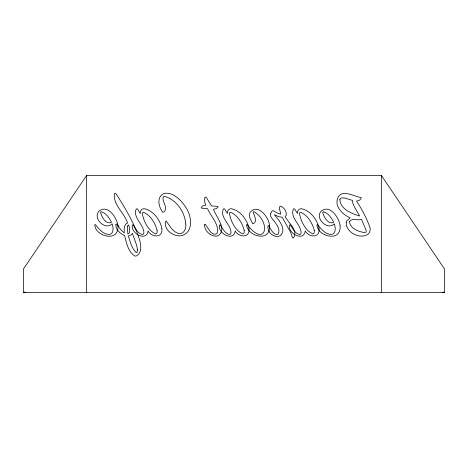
<?xml version="1.0" encoding="UTF-8"?>
<svg xmlns="http://www.w3.org/2000/svg" width="468" height="468" viewBox="0 0 468 468"><rect width="100%" height="100%" fill="white"/><g stroke="black" fill="none" stroke-linecap="round" stroke-linejoin="round"><path stroke-width="0.7" d="M86.58 175.5L23.4 269.1L23.4 292.5L444.6 292.5L444.6 269.1L381.42 175.5L86.58 175.5L86.58 292.5M25.57 292.243L23.4 292.5A710.945 710.945 0 0 1 24.786 292.073M442.43 292.243L444.6 292.5A710.945 710.945 0 0 0 443.214 292.073M381.42 175.5L381.42 292.5M269.603 225.763L269.603 228.618L268.977 231.157A7.757 7.757 0 0 1 263.572 235.93C256.482 237.305 247.455 232.491 246.548 224.962L247.122 224.476C265.625 248.771 271.68 222.364 254.03 211.676L253.434 211.793L253.217 212.706C254.569 215.918 257.903 222.394 252.708 223.833C251.205 220.522 248.52 216.941 249.619 213.127C256.914 202.018 269.223 217.304 269.603 225.763M117.959 225.769L117.948 228.636L117.31 231.192A7.839 7.839 0 0 1 111.875 236.001C104.797 237.375 95.355 232.619 94.717 224.962L95.256 224.505C98.894 228.706 102.89 234.468 109.155 234.392A3.762 3.762 0 0 0 112.232 232.584L112.794 231.338L113.098 228.045L112.162 223.827C104.978 231.052 91.944 217.509 99.339 210.881C108.09 204.253 117.029 218.012 117.959 225.769M340.131 225.769L340.113 228.636L339.475 231.192A7.839 7.839 0 0 1 334.041 236.001C326.962 237.375 317.52 232.619 316.883 224.962L317.421 224.505C321.06 228.706 325.055 234.468 331.321 234.392A3.762 3.762 0 0 0 334.398 232.584L334.959 231.338L335.263 228.045L334.327 223.827C327.144 231.052 314.11 217.509 321.504 210.881C330.256 204.253 339.195 218.012 340.131 225.769M115.906 224.564C115.479 229.776 120.305 233.608 124.599 235.527C126.389 242.763 128.121 251.878 134.895 256.084L136.317 255.967C142.418 252.849 141.026 244.676 139.417 239.312C134.24 222.938 125.184 208.155 116.041 193.74L115.105 193.173L114.373 193.81C113.069 204.879 124.365 213.028 127.606 222.955L125.986 223.885C123.827 226.377 124.09 229.911 124.266 232.988L120.487 229.419L117.31 224.494L116.585 223.879L115.906 224.564M161.829 228.413C163.344 238.189 151.72 237.732 148.069 230.981C146.595 241.979 130.537 233.573 132.356 225.166L132.865 224.745C135.603 228.185 137.463 233.275 142.184 234.526L143.46 234.094L143.928 232.736C143.77 224.236 132.485 217.684 136.235 209.05L136.984 208.699L137.838 209.453L140.242 213.531L140.423 211.676A3.802 3.802 0 0 1 144.325 208.716C153.299 210.682 160.12 219.615 161.829 228.413M248.941 228.413C250.456 238.189 238.838 237.732 235.182 230.981C233.713 241.979 217.649 233.573 219.469 225.166L219.978 224.745C222.715 228.185 224.576 233.275 229.297 234.526L230.578 234.094L231.046 232.736C230.882 224.236 219.603 217.684 223.347 209.05L224.102 208.699L224.95 209.453L227.36 213.531L227.536 211.676A3.802 3.802 0 0 1 231.438 208.716C240.417 210.682 247.239 219.615 248.941 228.413M319.006 228.413C320.521 238.189 308.903 237.732 305.247 230.981C303.779 241.979 287.715 233.573 289.534 225.166L290.043 224.745C292.781 228.185 294.641 233.275 299.362 234.526L300.643 234.094L301.111 232.736C300.953 224.236 289.669 217.684 293.413 209.05L294.167 208.699L295.015 209.453L297.426 213.531L297.601 211.676A3.802 3.802 0 0 1 301.503 208.716C310.483 210.682 317.304 219.615 319.006 228.413M204.493 224.827C204.446 230.976 211.162 237.258 217.398 235.989C228.431 230.256 215.461 215.906 213.455 209.254L216.28 208.658L217.801 207.511L218.059 206.47L211.513 205.908L206.435 197.619L205.528 196.993L204.826 197.619L204.387 200.795L205.698 205.171L202.849 205.826L201.55 207.178L201.404 208.114L207.57 208.716C210.67 216.602 219.983 224.64 216.895 233.655C211.261 236.632 208.09 227.325 205.148 224.178L204.493 224.827M185.767 223.944C186.603 228.735 183.286 235.585 177.553 233.134C172.078 230.964 169.434 225.295 166.152 220.954L165.45 221.621C163.753 230.151 173.909 237.27 181.8 235.603C193.436 232.467 191.675 216.713 186.627 208.599C181.888 201.035 174.125 192.026 164.245 193.325C156.207 196.776 158.553 206.704 162.683 212.326L163.642 212.127C169.042 207.915 161.349 201.644 163.309 196.747L164.379 196.338C176.313 199.462 184.79 211.934 185.767 223.944M157.09 230.268L157.002 232.941L155.686 233.988C148.069 230.508 143.495 221.042 142.225 213.075L143.185 212.191C150.509 215.023 155.089 222.979 157.09 230.268M244.208 230.268L244.12 232.941L242.804 233.988C235.188 230.508 230.613 221.042 229.338 213.075L230.303 212.191C237.621 215.023 242.202 222.979 244.208 230.268M314.274 230.268L314.186 232.941L312.87 233.988C305.253 230.508 300.678 221.042 299.403 213.075L300.368 212.191C307.687 215.023 312.267 222.979 314.274 230.268M346.209 222.546C345.595 232.222 359.95 239.557 367.702 234.415C370.422 232.35 370.837 228.782 369.363 225.833C366.081 217.123 361.665 208.886 356.593 201.094L359.693 200.111L361.138 198.42L361.232 197.601C353.79 196.595 341.318 188.095 337.405 198.754C334.994 207.523 342.95 214.66 350.175 217.877L346.964 220.685L346.209 222.546M137.487 249.889L137.036 252.439L136.328 252.667C131.695 248.449 130.256 241.757 128.343 235.995L130.812 235.182L132.421 233.321L136.709 245.489L137.487 249.889M270.481 213.899L270.369 215.719C273.049 221.358 281.531 227.167 278.132 234.222L276.898 234.725C272.341 233.854 270.849 228.741 268.474 225.465L268.006 225.833C266.772 232.087 274.435 238.815 280.361 235.644C287.071 229.32 278.618 219.814 274.359 214.666L278.624 216.666L282.181 217.21L290.634 232.391L292.412 237.463L292.804 238.083L293.547 237.802C298.368 230.127 288.206 222.891 285.188 216.538L286.194 215.385C286.983 211.647 284.129 207.459 280.712 206.107L279.624 206.745L279.373 208.517L280.847 214.133L277.524 213.145L272.932 210.588L272.154 210.922L270.481 213.899M339.879 199.356C339.979 209.067 351.725 213.695 359.67 216.005L354.451 206.979L352.773 203.1L352.451 200.427L344.934 198.034L341.757 197.853L340.616 198.344L339.879 199.356M127.676 226.067L127.343 229.244L127.945 234.059L129.349 232.853C129.917 230.238 129.817 227.226 128.413 224.897L127.676 226.067M349.508 221.528C349.947 228.519 359.032 232.087 365.157 232.578L365.964 232.128L366.228 231.186L365.953 229.712L361.471 219.346C357.71 220.995 352.24 217.503 349.508 221.528M100.93 211.992L100.655 213.004C101.971 217.246 106.049 224.962 111.565 222.358C109.354 218.106 106.423 213.355 101.638 211.805L100.93 211.992M323.095 211.992L322.821 213.004C324.137 217.246 328.214 224.962 333.731 222.358C331.519 218.106 328.589 213.355 323.803 211.805L323.095 211.992"/></g></svg>
